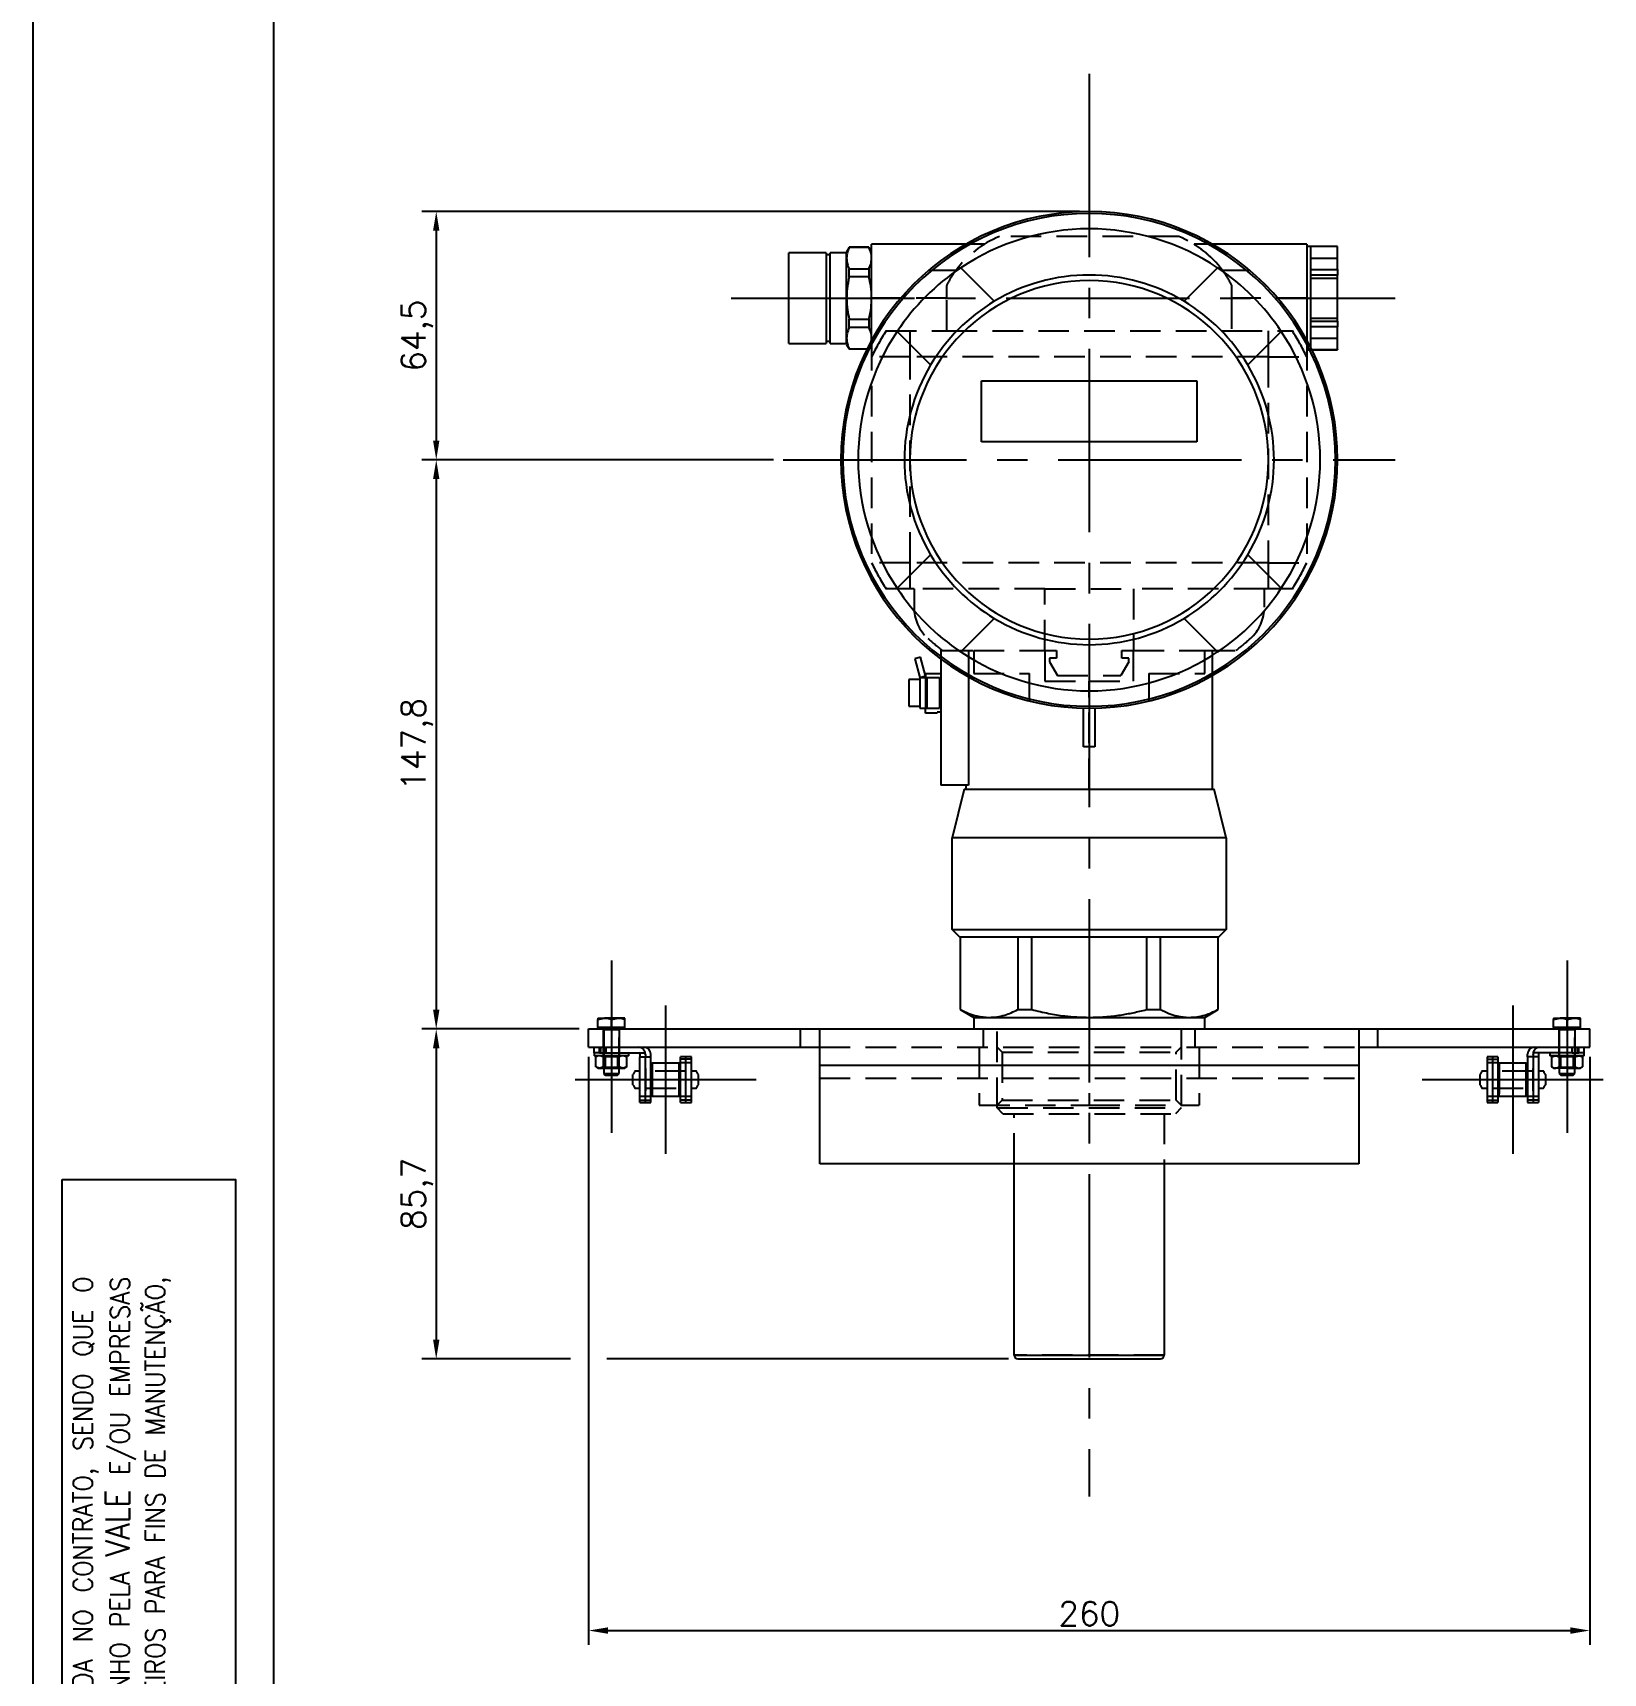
# Model space of a CAD drawing. Header units: metres. Extents: x 0 to 2102, y 0 to 1485.
# Drawn here: x 0 to 407.9, y 305.8 to 731.9 of the extents above; entities that cross this region are included whole.
import ezdxf
from ezdxf.enums import TextEntityAlignment as Align

# ---------------------------------------------------------------- set-up
doc = ezdxf.new("R2010")
doc.units = ezdxf.units.M
doc.header["$LTSCALE"] = 2.5
doc.linetypes.add('CENTER2', pattern=[28.575, 19.05, -3.175, 3.175, -3.175])
doc.linetypes.add('HIDDEN2', pattern=[4.7625, 3.175, -1.5875])
for name, color, linetype in [('FRL6', 6, 'Continuous'), ('FRL7', 7, 'Continuous'), ('FRR120', 5, 'Continuous'), ('FRR140', 5, 'Continuous'), ('FRR175', 1, 'Continuous'), ('FRR80', 3, 'Continuous'), ('SC1', 7, 'CENTER2'), ('SDM', 7, 'Continuous'), ('SL4', 4, 'Continuous'), ('ST1', 7, 'HIDDEN2')]:
    doc.layers.add(name, color=color, linetype=linetype)
doc.styles.add('R120', font='simplex.shx', dxfattribs={"height": 3})
doc.styles.add('R140', font='simplex.shx', dxfattribs={"height": 3.5})
doc.styles.add('R80', font='simplex.shx', dxfattribs={"height": 2})
doc.styles.add('ROMANS', font='ROMANS.SHX')
doc.dimstyles.new('2.5___1-2.5', dxfattribs={"dimscale": 2.5, "dimtxt": 2.5, "dimasz": 2, "dimexe": 1.5, "dimexo": 1, "dimgap": 0.5, "dimtad": 1, "dimzin": 12, "dimtxsty": 'ROMANS', "dimcen": 0, "dimclrd": 256, "dimclre": 256, "dimclrt": 3, "dimazin": 3, "dimtfac": 1, "dimtmove": 0, "dimatfit": 0, "dimfxl": 1, "dimlwd": -1, "dimlwe": -1, "dimarcsym": 0})

# ---------------------------------------------------------------- blocks, each defined once
blk = doc.blocks.new('A1')
blk.add_lwpolyline([(3.06, 173.62), (21.06, 173.62), (21.06, 48.62), (3.06, 48.62)], close=True)
at = {"layer": 'FRL6', "linetype": 'Continuous'}
blk.add_line((25, 584), (25, 10), dxfattribs=at)
at = {"layer": 'FRL7', "linetype": 'Continuous'}
blk.add_line((0, 594), (0, 0), dxfattribs=at)
at = {"layer": 'FRR120', "style": 'R120'}
for tag, p in [('FASE_DO_PROJETO', (659, 46.29)), ('ÁREA_E/OU_SUBÁREA', (659, 40.79)), ('TÍTULO_DO_DESENHO', (659, 35.29)), ('SUBTÍTULO_1_DO_DESENHO', (659, 29.79)), ('SUBTÍTULO_2_DO_DESENHO', (659, 24.29))]:
    blk.add_attdef(tag, p, '', height=3, dxfattribs=at)
at = {"layer": 'FRR140', "style": 'R140', "width": 0.91}
for tag, p in [('NÚMERO_DA_CONTRATADA', (687.72, 12.6)), ('NUMERO_VALE', (752.89, 12.6))]:
    blk.add_attdef(tag, p, '', height=3.5, dxfattribs=at)
for tag, p in [('ESCALA', (671, 14.35)), ('REVISÃO', (823.5, 14.68))]:
    blk.add_attdef(tag, text='', height=3.5, dxfattribs=at).set_placement(p, align=Align.MIDDLE)
at = {"layer": 'FRR175', "style": 'R120'}
for tag, p in [('CLASSIFICAÇÃO', (811.83, 67.73)), ('PROJETO', (716.31, 53.59)), ('N_PROJ_SE', (793.5, 53.59)), ('N_CONTRATO', (796.97, 47.3))]:
    blk.add_attdef(tag, text='', height=3, dxfattribs=at).set_placement(p, align=Align.MIDDLE_CENTER)
at = {"layer": 'FRR80', "insert": (4.21, 50.61), "char_height": 2, "width": 122.3537, "attachment_point": 1, "rotation": 90, "style": 'R80'}
blk.add_mtext('\\pxqj;{\\W0.9;A PROPRIEDADE INTELECTUAL DESTE DESENHO É TRATADA NO CONTRATO, SENDO QUE O FORNECEDOR AUTORIZA, DESDE JÁ, O USO DESTE DESENHO PELA \\H1.25x;\\C4;VALE\\H0.8x;\\C256; E/OU EMPRESAS DO GRUPO, INCLUSIVE O COMPARTILHAMENTO COM TERCEIROS PARA FINS DE MANUTENÇÃO, OPERAÇÃO E AQUISIÇÃO DE PEÇAS DE REPOSIÇÃO.}', dxfattribs=at)
at = {"layer": 'FRR80', "style": 'R80'}
for p in [(492.61, 76.08), (492.61, 70.38), (492.61, 64.68), (492.61, 58.98), (492.61, 53.28), (492.61, 47.58), (492.61, 41.88), (492.61, 36.18)]:
    blk.add_attdef('DESCRIÇÃO_DA_REVISÃO', p, '', height=2, dxfattribs=at)
for tag, p in [('8A_REV', (476, 77.07)), ('EMIS.', (486, 77.07)), ('PROJ.', (585, 77.07)), ('DES.', (597, 77.07)), ('VER.', (609, 77.07)), ('APR.', (621, 77.07)), ('AUT.', (633.01, 77.07)), ('7A_REV', (476, 71.37)), ('EMIS.', (486, 71.37)), ('PROJ.', (585, 71.37)), ('DES.', (597, 71.37)), ('VER.', (609, 71.37)), ('APR.', (621, 71.37)), ('AUT.', (633.01, 71.37)), ('6A_REV', (476, 65.67)), ('EMIS.', (486, 65.67)), ('PROJ.', (585, 65.67)), ('DES.', (597, 65.67)), ('VER.', (609, 65.67)), ('APR.', (621, 65.67)), ('AUT.', (633.01, 65.67)), ('5A_REV', (476, 59.97)), ('EMIS.', (486, 59.97)), ('PROJ.', (585, 59.97)), ('DES.', (597, 59.97)), ('VER.', (609, 59.97)), ('APR.', (621, 59.97)), ('AUT.', (633.01, 59.97)), ('4A_REV', (476, 54.27)), ('EMIS.', (486, 54.27)), ('PROJ.', (585, 54.27)), ('DES.', (597, 54.27)), ('VER.', (609, 54.27)), ('APR.', (621, 54.27)), ('AUT.', (633.01, 54.27)), ('3A_REV', (476, 48.57)), ('EMIS.', (486, 48.57)), ('PROJ.', (585, 48.57)), ('DES.', (597, 48.57)), ('VER.', (609, 48.57)), ('APR.', (621, 48.57)), ('AUT.', (633.01, 48.57)), ('2A_REV', (476, 42.87)), ('EMIS.', (486, 42.87)), ('PROJ.', (585, 42.87)), ('DES.', (597, 42.87)), ('VER.', (609, 42.87)), ('APR.', (621, 42.87)), ('AUT.', (633.01, 42.87)), ('1a_REV', (476, 37.17)), ('EMIS.', (486, 37.17)), ('PROJ.', (585, 37.17)), ('DES.', (597, 37.17)), ('VER.', (609, 37.17)), ('APR.', (621, 37.17)), ('AUT.', (633.01, 37.17))]:
    blk.add_attdef(tag, text='', height=2, dxfattribs=at).set_placement(p, align=Align.MIDDLE)
at = {"layer": 'FRR80', "style": 'R80', "width": 0.85}
for p in [(648, 77.07), (648, 71.37), (648, 65.67), (648, 59.97), (648, 54.27), (648, 48.57), (648, 42.87), (648, 37.17)]:
    blk.add_attdef('DATA', text='', height=2, dxfattribs=at).set_placement(p, align=Align.MIDDLE)
blk = doc.blocks.new('*D94')
at = {"layer": 'Defpoints', "color": 0, "transparency": 16777216}
for p in [(274.37, 685.45), (104.78, 620.95), (194.87, 620.95)]:
    blk.add_point(p, dxfattribs=at)
at = {"layer": 'SDM', "transparency": 16777216}
for p, q in [((271.87, 685.45), (101.03, 685.45)), ((104.78, 680.45), (104.78, 625.95)), ((192.37, 620.95), (101.03, 620.95))]:
    blk.add_line(p, q, dxfattribs=at)
for points in [[(103.95, 680.45), (105.61, 680.45), (104.78, 685.45)], [(103.95, 625.95), (105.61, 625.95), (104.78, 620.95)]]:
    blk.add_solid(points, dxfattribs=at)
at = {"layer": 'SDM', "color": 3, "transparency": 16777216, "insert": (99.81, 653.2), "char_height": 6.25, "attachment_point": 5, "rotation": 90, "style": 'ROMANS'}
blk.add_mtext('64,5', dxfattribs=at)
blk = doc.blocks.new('*D95')
at = {"layer": 'Defpoints', "color": 0, "transparency": 16777216}
for p in [(194.87, 620.95), (104.78, 473.15), (144.37, 473.15)]:
    blk.add_point(p, dxfattribs=at)
at = {"layer": 'SDM', "transparency": 16777216}
for p, q in [((192.37, 620.95), (101.03, 620.95)), ((104.78, 615.95), (104.78, 478.15)), ((141.87, 473.15), (101.03, 473.15))]:
    blk.add_line(p, q, dxfattribs=at)
for points in [[(103.95, 615.95), (105.61, 615.95), (104.78, 620.95)], [(103.95, 478.15), (105.61, 478.15), (104.78, 473.15)]]:
    blk.add_solid(points, dxfattribs=at)
at = {"layer": 'SDM', "color": 3, "transparency": 16777216, "insert": (99.81, 547.05), "char_height": 6.25, "attachment_point": 5, "rotation": 90, "style": 'ROMANS'}
blk.add_mtext('147,8', dxfattribs=at)
blk = doc.blocks.new('*D96')
at = {"layer": 'Defpoints', "color": 0, "transparency": 16777216}
for p in [(144.37, 473.15), (104.78, 387.45), (255.87, 387.45)]:
    blk.add_point(p, dxfattribs=at)
at = {"layer": 'SDM', "transparency": 16777216}
for p, q in [((141.87, 473.15), (101.03, 473.15)), ((104.78, 468.15), (104.78, 392.45)), ((139.68, 387.45), (101.03, 387.45)), ((253.37, 387.45), (149.06, 387.45))]:
    blk.add_line(p, q, dxfattribs=at)
for points in [[(103.95, 468.15), (105.61, 468.15), (104.78, 473.15)], [(103.95, 392.45), (105.61, 392.45), (104.78, 387.45)]]:
    blk.add_solid(points, dxfattribs=at)
at = {"layer": 'SDM', "color": 3, "transparency": 16777216, "insert": (99.81, 430.3), "char_height": 6.25, "attachment_point": 5, "rotation": 90, "style": 'ROMANS'}
blk.add_mtext('85,7', dxfattribs=at)
blk = doc.blocks.new('*D97')
at = {"layer": 'Defpoints', "color": 0, "transparency": 16777216}
for p in [(144.37, 468.38), (404.37, 468.38), (404.37, 316.91)]:
    blk.add_point(p, dxfattribs=at)
at = {"layer": 'SDM', "transparency": 16777216}
for p, q in [((144.37, 465.88), (144.37, 313.16)), ((404.37, 465.88), (404.37, 313.16)), ((149.37, 316.91), (399.37, 316.91))]:
    blk.add_line(p, q, dxfattribs=at)
for points in [[(149.37, 317.74), (149.37, 316.07), (144.37, 316.91)], [(399.37, 317.74), (399.37, 316.07), (404.37, 316.91)]]:
    blk.add_solid(points, dxfattribs=at)
at = {"layer": 'SDM', "color": 3, "transparency": 16777216, "insert": (274.37, 321.28), "char_height": 6.25, "attachment_point": 5, "style": 'ROMANS'}
blk.add_mtext('260', dxfattribs=at)

msp = doc.modelspace()

# ---------------------------------------------------------------- linework, layer by layer
at = {"layer": 'SC1'}
for p, q in [((274.37, 721.207), (274.37, 351.687)), ((181.37, 662.947), (353.87, 662.947)), ((194.87, 620.947), (353.87, 620.947)), ((150.27, 490.947), (150.27, 446.147)), ((398.47, 490.947), (398.47, 446.147)), ((164.37, 479.239), (164.37, 440.729)), ((384.37, 479.239), (384.37, 440.729)), ((140.87, 459.984), (187.87, 459.984)), ((360.87, 459.984), (407.87, 459.984))]:
    msp.add_line(p, q, dxfattribs=at)
at = {"layer": 'SL4'}
for p, q in [((196.37, 651.147), (196.37, 674.747)), ((206.045, 674.747), (196.37, 674.747)), ((206.045, 674.747), (206.045, 651.147)), ((207.12, 674.157), (206.045, 674.157)), ((207.12, 651.147), (207.12, 674.747)), ((211.37, 674.747), (207.12, 674.747)), ((212.063, 676.147), (211.37, 674.947)), ((211.37, 673.339), (211.37, 674.947)), ((211.37, 662.947), (211.37, 673.339)), ((212.063, 676.089), (212.063, 676.147)), ((217.177, 676.147), (212.063, 676.147)), ((217.177, 676.089), (212.063, 676.089)), ((217.177, 676.147), (217.177, 676.089)), ((217.87, 674.947), (217.177, 676.147)), ((217.87, 662.947), (217.87, 676.947)), ((242.366, 676.947), (217.87, 676.947)), ((330.87, 676.947), (306.374, 676.947)), ((330.87, 676.947), (330.87, 662.947)), ((338.87, 676.347), (330.87, 676.347)), ((338.87, 676.321), (331.87, 676.321)), ((331.87, 676.321), (331.87, 670.358)), ((338.87, 676.347), (338.87, 676.321)), ((338.87, 670.358), (338.87, 676.321)), ((212.063, 668.446), (212.063, 670.59)), ((212.063, 670.59), (217.177, 670.59)), ((217.177, 670.59), (217.177, 668.446)), ((241.031, 670.832), (249.726, 662.137)), ((299.014, 662.137), (307.709, 670.832)), ((331.87, 670.358), (338.87, 670.358)), ((338.87, 668.91), (331.87, 668.91)), ((331.87, 668.91), (331.87, 656.984)), ((338.87, 670.358), (338.87, 668.91)), ((338.87, 656.984), (338.87, 668.91)), ((217.177, 668.446), (212.063, 668.446)), ((211.37, 652.555), (211.37, 662.947)), ((225.419, 662.947), (217.87, 662.947)), ((217.87, 652.06), (217.87, 662.947)), ((330.87, 662.947), (323.322, 662.947)), ((330.87, 662.947), (330.87, 652.06)), ((212.063, 657.448), (217.177, 657.448)), ((212.063, 655.304), (212.063, 657.448)), ((217.177, 657.448), (217.177, 655.304)), ((331.87, 656.984), (338.87, 656.984)), ((338.87, 656.984), (338.87, 655.536)), ((211.37, 650.947), (211.37, 652.555)), ((217.177, 655.304), (212.063, 655.304)), ((217.791, 651.869), (217.87, 652.555)), ((233.18, 645.591), (224.485, 654.286)), ((324.255, 654.286), (315.561, 645.591)), ((338.87, 655.536), (331.87, 655.536)), ((331.87, 655.536), (331.87, 650.17)), ((338.87, 649.573), (338.87, 655.536)), ((196.37, 651.147), (206.045, 651.147)), ((206.045, 651.737), (207.12, 651.737)), ((207.12, 651.147), (211.37, 651.147)), ((211.37, 650.947), (212.063, 649.747)), ((212.063, 649.805), (216.686, 649.805)), ((212.063, 649.747), (212.063, 649.805)), ((212.063, 649.747), (216.657, 649.747)), ((332.17, 649.573), (338.87, 649.573)), ((332.183, 649.547), (338.87, 649.547)), ((338.87, 649.573), (338.87, 649.547)), ((246.434, 641.433), (302.306, 641.433)), ((246.434, 625.603), (246.434, 641.433)), ((302.306, 641.433), (302.306, 625.603)), ((302.306, 625.603), (246.434, 625.603)), ((224.485, 587.608), (233.18, 596.303)), ((315.561, 596.303), (324.255, 587.608)), ((249.726, 579.756), (241.031, 571.062)), ((307.709, 571.062), (299.014, 579.756)), ((230.525, 569.665), (229.076, 569.277)), ((229.076, 569.277), (230.37, 564.447)), ((231.819, 564.835), (230.525, 569.665)), ((235.87, 569.198), (235.87, 536.447)), ((227.57, 563.947), (227.57, 556.947)), ((230.37, 563.947), (227.57, 563.947)), ((230.37, 564.447), (231.819, 564.835)), ((230.37, 564.447), (230.37, 556.447)), ((230.37, 564.447), (232.17, 564.447)), ((231.87, 565.447), (231.87, 564.447)), ((231.87, 565.447), (235.87, 565.447)), ((232.17, 564.447), (232.17, 556.447)), ((232.17, 564.447), (235.47, 564.447)), ((235.47, 564.447), (235.47, 556.447)), ((243.037, 564.569), (243.037, 536.447)), ((306.37, 535.447), (306.37, 564.945)), ((227.57, 556.947), (230.37, 556.947)), ((230.37, 556.447), (232.17, 556.447)), ((231.87, 555.147), (231.87, 556.447)), ((234.87, 555.147), (231.87, 555.147)), ((232.17, 556.447), (235.47, 556.447)), ((235.87, 555.447), (234.87, 555.447)), ((234.87, 555.147), (234.87, 555.447)), ((272.87, 546.447), (272.87, 556.464)), ((275.87, 556.464), (275.87, 546.447)), ((275.87, 546.447), (272.87, 546.447)), ((274.37, 546.447), (274.37, 535.447)), ((243.037, 536.447), (235.87, 536.447)), ((241.87, 535.447), (238.77, 522.747)), ((241.87, 535.447), (306.87, 535.447)), ((242.37, 536.447), (242.37, 535.447)), ((309.97, 522.747), (306.87, 535.447)), ((309.97, 522.747), (238.77, 522.747)), ((238.77, 498.947), (238.77, 522.747)), ((309.97, 522.747), (309.97, 498.947)), ((238.77, 498.947), (309.97, 498.947)), ((240.77, 496.947), (238.77, 498.947)), ((309.97, 498.947), (307.97, 496.947)), ((307.97, 496.947), (240.77, 496.947)), ((240.87, 496.947), (240.87, 478.168)), ((240.935, 478.168), (240.935, 496.947)), ((255.843, 496.947), (255.843, 478.168)), ((259.462, 478.168), (259.462, 496.947)), ((289.278, 496.947), (289.278, 478.168)), ((292.897, 478.168), (292.897, 496.947)), ((307.805, 496.947), (307.805, 478.168)), ((307.87, 478.168), (307.87, 496.947)), ((240.87, 478.168), (240.935, 478.168)), ((240.87, 478.168), (244.37, 476.147)), ((255.843, 478.168), (259.462, 478.168)), ((289.278, 478.168), (292.897, 478.168)), ((304.37, 476.147), (307.87, 478.168)), ((307.805, 478.168), (307.87, 478.168)), ((144.37, 468.384), (144.37, 473.147)), ((144.37, 473.147), (199.37, 473.147)), ((146.77, 475.634), (148.52, 475.947)), ((146.77, 475.947), (148.52, 475.947)), ((146.77, 473.547), (146.77, 475.634)), ((146.77, 473.547), (146.77, 473.147)), ((148.52, 473.547), (146.77, 473.547)), ((152.02, 475.947), (148.52, 475.947)), ((150.27, 473.547), (148.52, 473.547)), ((150.27, 475.634), (152.02, 475.947)), ((150.27, 473.547), (150.27, 475.634)), ((152.02, 473.547), (150.27, 473.547)), ((153.77, 475.947), (152.02, 475.947)), ((153.77, 473.547), (152.02, 473.547)), ((153.77, 473.547), (153.77, 475.634)), ((153.77, 473.147), (153.77, 473.547)), ((199.37, 468.384), (199.37, 473.147)), ((199.37, 473.147), (204.37, 473.147)), ((204.37, 463.622), (204.37, 473.147)), ((204.37, 473.147), (344.37, 473.147)), ((244.37, 476.147), (248.389, 476.147)), ((244.37, 476.147), (244.37, 473.147)), ((248.389, 476.147), (274.37, 476.147)), ((274.37, 476.147), (300.351, 476.147)), ((300.351, 476.147), (304.37, 476.147)), ((304.37, 473.147), (304.37, 476.147)), ((344.37, 473.147), (344.37, 463.622)), ((344.37, 473.147), (349.37, 473.147)), ((349.37, 468.384), (349.37, 473.147)), ((349.37, 473.147), (404.37, 473.147)), ((394.97, 475.634), (396.72, 475.947)), ((394.97, 475.947), (396.72, 475.947)), ((394.97, 473.547), (394.97, 475.634)), ((394.97, 473.547), (394.97, 473.147)), ((396.72, 473.547), (394.97, 473.547)), ((400.22, 475.947), (396.72, 475.947)), ((398.47, 473.547), (396.72, 473.547)), ((398.47, 475.634), (400.22, 475.947)), ((398.47, 473.547), (398.47, 475.634)), ((400.22, 473.547), (398.47, 473.547)), ((401.97, 475.947), (400.22, 475.947)), ((401.97, 473.547), (400.22, 473.547)), ((401.97, 473.547), (401.97, 475.634)), ((401.97, 473.147), (401.97, 473.547)), ((404.37, 468.384), (404.37, 473.147)), ((144.37, 468.384), (199.37, 468.384)), ((145.77, 466.984), (145.77, 468.384)), ((145.77, 466.984), (145.77, 466.184)), ((147.17, 466.984), (145.77, 466.984)), ((154.77, 466.184), (145.77, 466.184)), ((146.77, 466.184), (146.229, 465.872)), ((146.229, 463.297), (146.229, 465.872)), ((147.17, 466.984), (147.17, 468.384)), ((147.193, 466.984), (148.92, 466.984)), ((148.249, 465.872), (147.239, 466.184)), ((148.249, 463.297), (148.249, 465.872)), ((148.92, 466.984), (148.92, 468.384)), ((148.92, 466.984), (158.658, 466.984)), ((152.291, 463.297), (152.291, 465.872)), ((154.312, 465.872), (153.301, 466.184)), ((154.312, 465.872), (153.77, 466.184)), ((154.312, 463.297), (154.312, 465.872)), ((154.77, 466.184), (154.77, 466.984)), ((157.695, 466.672), (157.695, 465.889)), ((157.695, 454.079), (157.695, 465.889)), ((157.695, 465.889), (159.095, 465.889)), ((159.095, 466.547), (159.095, 465.889)), ((159.095, 454.079), (159.095, 465.889)), ((159.095, 465.889), (160.495, 465.889)), ((160.495, 465.889), (160.495, 466.634)), ((160.495, 454.079), (160.495, 465.889)), ((169.645, 465.889), (168.245, 465.889)), ((168.245, 454.079), (168.245, 465.889)), ((171.045, 465.889), (169.645, 465.889)), ((169.645, 454.079), (169.645, 465.889)), ((171.045, 454.079), (171.045, 465.889)), ((199.37, 468.384), (204.37, 468.384)), ((344.37, 468.384), (349.37, 468.384)), ((349.37, 468.384), (404.37, 468.384)), ((379.095, 465.889), (377.695, 465.889)), ((377.695, 465.889), (377.695, 454.079)), ((380.495, 465.889), (379.095, 465.889)), ((379.095, 465.889), (379.095, 454.079)), ((380.495, 465.889), (380.495, 454.079)), ((388.245, 465.889), (388.245, 466.634)), ((389.645, 465.889), (388.245, 465.889)), ((388.245, 465.889), (388.245, 454.079)), ((389.645, 466.547), (389.645, 465.889)), ((391.045, 465.889), (389.645, 465.889)), ((389.645, 465.889), (389.645, 454.079)), ((399.82, 466.984), (390.083, 466.984)), ((391.045, 466.672), (391.045, 465.889)), ((391.045, 465.889), (391.045, 454.079)), ((393.97, 466.984), (393.97, 466.184)), ((402.97, 466.184), (393.97, 466.184)), ((394.97, 466.184), (394.429, 465.872)), ((394.429, 465.872), (395.439, 466.184)), ((394.429, 465.872), (394.429, 463.297)), ((396.449, 465.872), (396.449, 463.297)), ((399.82, 466.984), (399.82, 468.384)), ((399.82, 466.984), (401.547, 466.984)), ((400.491, 465.872), (401.501, 466.184)), ((400.491, 465.872), (400.491, 463.297)), ((401.57, 466.984), (401.57, 468.384)), ((402.97, 466.984), (401.57, 466.984)), ((402.512, 465.872), (401.97, 466.184)), ((402.512, 465.872), (402.512, 463.297)), ((402.97, 466.984), (402.97, 468.384)), ((402.97, 466.184), (402.97, 466.984)), ((146.229, 463.297), (146.77, 462.984)), ((146.77, 462.984), (147.239, 462.984)), ((148.249, 463.297), (147.239, 462.984)), ((147.239, 462.984), (150.27, 462.984)), ((148.27, 462.984), (148.27, 461.537)), ((148.27, 461.537), (148.66, 461.147)), ((148.27, 461.537), (152.27, 461.537)), ((148.66, 461.147), (151.88, 461.147)), ((150.27, 462.984), (153.301, 462.984)), ((151.88, 461.147), (152.27, 461.537)), ((152.27, 461.537), (152.27, 462.984)), ((154.312, 463.297), (153.301, 462.984)), ((153.301, 462.984), (153.77, 462.984)), ((153.77, 462.984), (154.312, 463.297)), ((155.87, 458.649), (155.87, 461.319)), ((157.695, 462.209), (156.364, 462.209)), ((160.72, 462.939), (160.495, 462.939)), ((160.72, 464.084), (160.72, 455.884)), ((167.865, 464.239), (160.875, 464.239)), ((160.875, 464.239), (160.875, 455.729)), ((167.865, 464.239), (167.865, 455.729)), ((168.02, 464.084), (168.02, 455.884)), ((168.245, 462.939), (168.02, 462.939)), ((172.377, 462.209), (171.045, 462.209)), ((172.87, 458.649), (172.87, 461.319)), ((204.37, 438.147), (204.37, 463.622)), ((344.37, 463.622), (204.37, 463.622)), ((344.37, 463.622), (344.37, 438.147)), ((375.87, 461.319), (375.87, 458.649)), ((377.695, 462.209), (376.364, 462.209)), ((380.72, 462.939), (380.495, 462.939)), ((380.72, 459.984), (380.72, 464.084)), ((387.865, 464.239), (380.875, 464.239)), ((380.875, 459.984), (380.875, 464.239)), ((387.865, 459.984), (387.865, 464.239)), ((388.02, 459.984), (388.02, 464.084)), ((388.245, 462.939), (388.02, 462.939)), ((392.377, 462.209), (391.045, 462.209)), ((392.87, 461.319), (392.87, 458.649)), ((394.429, 463.297), (394.97, 462.984)), ((394.429, 463.297), (395.439, 462.984)), ((394.97, 462.984), (395.439, 462.984)), ((398.47, 462.984), (395.439, 462.984)), ((396.47, 462.984), (396.47, 461.537)), ((396.47, 461.537), (396.86, 461.147)), ((396.47, 461.537), (400.47, 461.537)), ((396.86, 461.147), (400.08, 461.147)), ((398.47, 462.984), (401.501, 462.984)), ((400.08, 461.147), (400.47, 461.537)), ((400.47, 461.537), (400.47, 462.984)), ((400.491, 463.297), (401.501, 462.984)), ((401.501, 462.984), (401.97, 462.984)), ((401.97, 462.984), (402.512, 463.297)), ((156.364, 457.759), (157.695, 457.759)), ((160.495, 457.03), (160.72, 457.03)), ((168.02, 457.03), (168.245, 457.03)), ((171.045, 457.759), (172.377, 457.759)), ((376.364, 457.759), (377.695, 457.759)), ((380.495, 457.03), (380.72, 457.03)), ((380.72, 455.884), (380.72, 459.984)), ((380.875, 455.729), (380.875, 459.984)), ((387.865, 455.729), (387.865, 459.984)), ((388.02, 455.884), (388.02, 459.984)), ((388.02, 457.03), (388.245, 457.03)), ((391.045, 457.759), (392.377, 457.759)), ((157.695, 454.079), (159.095, 454.079)), ((159.095, 454.079), (160.495, 454.079)), ((160.875, 455.729), (167.865, 455.729)), ((168.245, 454.079), (169.645, 454.079)), ((169.645, 454.079), (171.045, 454.079)), ((377.695, 454.079), (379.095, 454.079)), ((379.095, 454.079), (380.495, 454.079)), ((380.875, 455.729), (387.865, 455.729)), ((388.245, 454.079), (389.645, 454.079)), ((389.645, 454.079), (391.045, 454.079)), ((344.37, 438.147), (204.37, 438.147)), ((254.87, 388.447), (254.87, 438.147)), ((293.87, 438.147), (293.87, 388.447)), ((254.87, 388.447), (293.87, 388.447)), ((255.87, 387.447), (292.87, 387.447))]:
    msp.add_line(p, q, dxfattribs=at)
for centre, radius, start, end in [((274.37, 620.947), 64.5, 90, 270), ((274.37, 620.947), 64, 90, 270), ((274.37, 620.947), 64.5, 270, 90), ((274.37, 620.947), 64, 270, 90), ((274.37, 620.947), 60, 90, 123.75528), ((274.37, 620.947), 60, 56.24472, 90), ((274.37, 620.947), 60, 123.75528, 146.24472), ((274.37, 620.947), 48, 90, 120.89203), ((274.37, 620.947), 48, 59.10797, 90), ((274.37, 620.947), 60, 33.75528, 56.24472), ((274.37, 620.947), 46.56, 90, 270), ((274.37, 620.947), 46.56, 270, 90), ((274.37, 620.947), 48, 120.89203, 149.10797), ((274.37, 620.947), 48, 30.89203, 59.10797), ((274.37, 620.947), 60, 146.24472, 213.75528), ((274.37, 620.947), 60, 326.24472, 33.75528), ((274.37, 620.947), 48, 149.10797, 210.89203), ((274.37, 620.947), 48, 329.10797, 30.89203), ((274.37, 620.947), 48, 210.89203, 239.10797), ((274.37, 620.947), 48, 300.89203, 329.10797), ((274.37, 620.947), 60, 213.75528, 236.24472), ((274.37, 620.947), 60, 303.75528, 326.24472), ((274.37, 620.947), 48, 239.10797, 270), ((274.37, 620.947), 48, 270, 300.89203), ((274.37, 620.947), 60, 236.24472, 270), ((274.37, 620.947), 60, 270, 303.75528), ((230.37, 564.447), 1.5, 0, 15), ((157.383, 466.672), 0.313, 0, 90), ((158.658, 466.547), 0.438, 0, 90), ((158.745, 466.634), 1.75, 0, 90), ((389.995, 466.634), 1.75, 90, 180), ((390.083, 466.547), 0.438, 90, 180), ((391.358, 466.672), 0.312, 90, 180), ((160.875, 464.084), 0.155, 90, 180), ((167.865, 464.084), 0.155, 0, 90), ((380.875, 464.084), 0.155, 90, 179.99999), ((387.865, 464.084), 0.155, 0.00001, 90), ((160.875, 455.884), 0.155, 180, 270), ((167.865, 455.884), 0.155, 270, 0), ((380.875, 455.884), 0.155, 180.00001, 270), ((387.865, 455.884), 0.155, 270, 359.99999), ((255.87, 388.447), 1, 180, 270), ((292.87, 388.447), 1, 270, 0)]:
    msp.add_arc(centre, radius, start, end, dxfattribs=at)
for points, knots in [([(212.063, 676.089), (211.843, 675.578), (211.454, 674.67), (211.396, 673.744), (211.37, 673.339)], [0, 0, 0, 0, 0.5635963, 1, 1, 1, 1]), ([(211.37, 673.339), (211.411, 672.825), (211.485, 671.898), (211.885, 670.993), (212.063, 670.59)], [0, 0, 0, 0, 0.5546542, 1, 1, 1, 1]), ([(217.87, 673.339), (217.829, 673.853), (217.755, 674.78), (217.355, 675.686), (217.177, 676.089)], [0, 0, 0, 0, 0.5546542, 1, 1, 1, 1]), ([(217.177, 670.59), (217.397, 671.101), (217.787, 672.008), (217.845, 672.935), (217.87, 673.339)], [0, 0, 0, 0, 0.5635963, 1, 1, 1, 1]), ([(212.063, 668.446), (211.843, 667.424), (211.454, 665.609), (211.396, 663.756), (211.37, 662.947)], [0, 0, 0, 0, 0.5635963, 1, 1, 1, 1]), ([(217.87, 662.947), (217.829, 663.975), (217.755, 665.829), (217.355, 667.64), (217.177, 668.446)], [0, 0, 0, 0, 0.5546542, 1, 1, 1, 1]), ([(211.37, 662.947), (211.411, 661.919), (211.485, 660.065), (211.885, 658.254), (212.063, 657.448)], [0, 0, 0, 0, 0.55465419, 1, 1, 1, 1]), ([(217.177, 657.448), (217.397, 658.47), (217.787, 660.285), (217.845, 662.138), (217.87, 662.947)], [0, 0, 0, 0, 0.5635963, 1, 1, 1, 1]), ([(212.063, 655.304), (211.843, 654.793), (211.454, 653.886), (211.396, 652.959), (211.37, 652.555)], [0, 0, 0, 0, 0.5635963, 1, 1, 1, 1]), ([(211.37, 652.555), (211.411, 652.041), (211.485, 651.114), (211.885, 650.208), (212.063, 649.805)], [0, 0, 0, 0, 0.5546542, 1, 1, 1, 1]), ([(217.87, 652.555), (217.829, 653.069), (217.755, 653.996), (217.355, 654.901), (217.177, 655.304)], [0, 0, 0, 0, 0.5546542, 1, 1, 1, 1]), ([(240.935, 478.168), (241.663, 477.82), (243.074, 477.147), (245.56, 476.349), (247.326, 476.223), (248.389, 476.147)], [0, 0, 0, 0, 0.2977358, 0.5770217, 1, 1, 1, 1]), ([(248.389, 476.147), (249.064, 476.177), (250.424, 476.239), (252.334, 476.701), (254.146, 477.341), (255.267, 477.887), (255.843, 478.168)], [0, 0, 0, 0, 0.2682884, 0.5410575, 0.7642187, 1, 1, 1, 1]), ([(259.462, 478.168), (260.918, 477.82), (263.74, 477.147), (268.712, 476.349), (272.243, 476.223), (274.37, 476.147)], [0, 0, 0, 0, 0.2977358, 0.5770217, 1, 1, 1, 1]), ([(274.37, 476.147), (275.719, 476.177), (278.44, 476.239), (282.26, 476.701), (285.884, 477.341), (288.126, 477.887), (289.278, 478.168)], [0, 0, 0, 0, 0.26828836, 0.54105748, 0.76421873, 1, 1, 1, 1]), ([(292.897, 478.168), (293.625, 477.82), (295.036, 477.147), (297.522, 476.349), (299.287, 476.223), (300.351, 476.147)], [0, 0, 0, 0, 0.2977358, 0.5770217, 1, 1, 1, 1]), ([(300.351, 476.147), (301.026, 476.177), (302.386, 476.239), (304.296, 476.701), (306.108, 477.341), (307.229, 477.887), (307.805, 478.168)], [0, 0, 0, 0, 0.26828836, 0.54105748, 0.76421873, 1, 1, 1, 1]), ([(146.77, 475.947), (146.77, 475.944), (146.77, 475.93), (146.77, 475.764), (146.77, 475.634)], [0, 0, 0, 0, 0.2218685, 1, 1, 1, 1]), ([(148.52, 475.947), (148.562, 475.947), (149.153, 475.942), (149.732, 475.783), (150.27, 475.634)], [0, 0, 0, 0, 0.0701742, 1, 1, 1, 1]), ([(152.02, 475.947), (152.062, 475.947), (152.653, 475.942), (153.232, 475.783), (153.77, 475.634)], [0, 0, 0, 0, 0.07017422, 1, 1, 1, 1]), ([(153.77, 475.634), (153.77, 475.764), (153.77, 475.93), (153.77, 475.944), (153.77, 475.947)], [0, 0, 0, 0, 0.7781315, 1, 1, 1, 1]), ([(394.97, 475.947), (394.97, 475.944), (394.97, 475.93), (394.97, 475.764), (394.97, 475.634)], [0, 0, 0, 0, 0.2218685, 1, 1, 1, 1]), ([(396.72, 475.947), (396.762, 475.947), (397.353, 475.942), (397.932, 475.783), (398.47, 475.634)], [0, 0, 0, 0, 0.0701742, 1, 1, 1, 1]), ([(400.22, 475.947), (400.262, 475.947), (400.853, 475.942), (401.432, 475.783), (401.97, 475.634)], [0, 0, 0, 0, 0.0701742, 1, 1, 1, 1]), ([(401.97, 475.634), (401.97, 475.764), (401.97, 475.93), (401.97, 475.944), (401.97, 475.947)], [0, 0, 0, 0, 0.7781315, 1, 1, 1, 1]), ([(147.239, 466.184), (147.215, 466.184), (146.874, 466.18), (146.54, 466.02), (146.229, 465.872)], [0, 0, 0, 0, 0.0701742, 1, 1, 1, 1]), ([(148.249, 465.872), (148.419, 465.919), (149.078, 466.102), (149.762, 466.149), (150.27, 466.184)], [0, 0, 0, 0, 0.2575513, 1, 1, 1, 1]), ([(150.27, 466.184), (150.454, 466.18), (151.138, 466.163), (151.804, 465.995), (152.291, 465.872)], [0, 0, 0, 0, 0.2686336, 1, 1, 1, 1]), ([(153.301, 466.184), (153.277, 466.184), (152.936, 466.18), (152.602, 466.02), (152.291, 465.872)], [0, 0, 0, 0, 0.0701742, 1, 1, 1, 1]), ([(395.439, 466.184), (395.463, 466.184), (395.804, 466.18), (396.139, 466.02), (396.449, 465.872)], [0, 0, 0, 0, 0.0701742, 1, 1, 1, 1]), ([(398.47, 466.184), (398.286, 466.18), (397.602, 466.163), (396.937, 465.995), (396.449, 465.872)], [0, 0, 0, 0, 0.2686336, 1, 1, 1, 1]), ([(400.491, 465.872), (400.321, 465.919), (399.663, 466.102), (398.978, 466.149), (398.47, 466.184)], [0, 0, 0, 0, 0.2575513, 1, 1, 1, 1]), ([(401.501, 466.184), (401.525, 466.184), (401.866, 466.18), (402.201, 466.02), (402.512, 465.872)], [0, 0, 0, 0, 0.0701742, 1, 1, 1, 1]), ([(147.239, 462.984), (147.215, 462.985), (146.874, 462.989), (146.54, 463.149), (146.229, 463.297)], [0, 0, 0, 0, 0.0701742, 1, 1, 1, 1]), ([(148.249, 463.297), (148.419, 463.25), (149.078, 463.067), (149.762, 463.019), (150.27, 462.984)], [0, 0, 0, 0, 0.2575513, 1, 1, 1, 1]), ([(150.27, 462.984), (150.454, 462.989), (151.138, 463.006), (151.804, 463.174), (152.291, 463.297)], [0, 0, 0, 0, 0.2686336, 1, 1, 1, 1]), ([(153.301, 462.984), (153.277, 462.985), (152.936, 462.989), (152.602, 463.149), (152.291, 463.297)], [0, 0, 0, 0, 0.0701742, 1, 1, 1, 1]), ([(156.364, 462.209), (156.357, 462.198), (156.344, 462.174), (156.24, 461.987), (156.084, 461.705), (155.942, 461.449), (155.87, 461.319)], [0, 0, 0, 0, 0.2417868, 0.4880355, 0.7399149, 1, 1, 1, 1]), ([(172.87, 461.319), (172.798, 461.449), (172.656, 461.705), (172.5, 461.987), (172.396, 462.174), (172.383, 462.198), (172.377, 462.209)], [0, 0, 0, 0, 0.2600851, 0.5119645, 0.7582132, 1, 1, 1, 1]), ([(376.364, 462.209), (376.357, 462.198), (376.344, 462.174), (376.24, 461.987), (376.084, 461.705), (375.942, 461.449), (375.87, 461.319)], [0, 0, 0, 0, 0.2417868, 0.4880355, 0.7399149, 1, 1, 1, 1]), ([(392.87, 461.319), (392.798, 461.449), (392.656, 461.705), (392.5, 461.987), (392.396, 462.174), (392.383, 462.198), (392.377, 462.209)], [0, 0, 0, 0, 0.2600851, 0.5119645, 0.7582132, 1, 1, 1, 1]), ([(395.439, 462.984), (395.463, 462.985), (395.804, 462.989), (396.139, 463.149), (396.449, 463.297)], [0, 0, 0, 0, 0.0701742, 1, 1, 1, 1]), ([(398.47, 462.984), (398.286, 462.989), (397.602, 463.006), (396.937, 463.174), (396.449, 463.297)], [0, 0, 0, 0, 0.2686336, 1, 1, 1, 1]), ([(400.491, 463.297), (400.321, 463.25), (399.663, 463.067), (398.978, 463.019), (398.47, 462.984)], [0, 0, 0, 0, 0.2575513, 1, 1, 1, 1]), ([(401.501, 462.984), (401.525, 462.985), (401.866, 462.989), (402.201, 463.149), (402.512, 463.297)], [0, 0, 0, 0, 0.0701742, 1, 1, 1, 1]), ([(155.87, 458.649), (155.942, 458.519), (156.084, 458.263), (156.24, 457.982), (156.344, 457.795), (156.357, 457.771), (156.364, 457.759)], [0, 0, 0, 0, 0.2600851, 0.5119645, 0.7582132, 1, 1, 1, 1]), ([(172.377, 457.759), (172.383, 457.771), (172.396, 457.795), (172.5, 457.982), (172.656, 458.263), (172.798, 458.519), (172.87, 458.649)], [0, 0, 0, 0, 0.2417868, 0.4880355, 0.7399149, 1, 1, 1, 1]), ([(375.87, 458.649), (375.942, 458.519), (376.084, 458.263), (376.24, 457.982), (376.344, 457.795), (376.357, 457.771), (376.364, 457.759)], [0, 0, 0, 0, 0.2600851, 0.5119645, 0.7582132, 1, 1, 1, 1]), ([(375.87, 458.649), (375.942, 458.519), (376.084, 458.263), (376.24, 457.982), (376.344, 457.795), (376.357, 457.771), (376.364, 457.759)], [0, 0, 0, 0, 0.2600851, 0.5119645, 0.7582132, 1, 1, 1, 1]), ([(392.377, 457.759), (392.383, 457.771), (392.396, 457.795), (392.5, 457.982), (392.656, 458.263), (392.798, 458.519), (392.87, 458.649)], [0, 0, 0, 0, 0.2417868, 0.4880355, 0.7399149, 1, 1, 1, 1])]:
    msp.add_open_spline(points, degree=3, knots=knots, dxfattribs=at)
at = {"layer": 'ST1'}
for p, q in [((297.656, 678.947), (251.084, 678.947)), ((247.12, 676.947), (242.366, 676.947)), ((306.374, 676.947), (301.62, 676.947)), ((331.87, 673.339), (338.87, 673.339)), ((239.778, 670.158), (232.675, 670.158)), ((316.066, 670.158), (308.963, 670.158)), ((331.87, 670.358), (331.87, 668.91)), ((237.37, 662.947), (237.37, 666.15)), ((311.37, 666.15), (311.37, 662.947)), ((331.87, 668.143), (338.87, 668.143)), ((237.37, 662.947), (217.87, 662.947)), ((237.37, 654.447), (237.37, 662.947)), ((330.87, 662.947), (311.37, 662.947)), ((311.37, 662.947), (311.37, 654.447)), ((331.87, 657.751), (338.87, 657.751)), ((331.87, 656.984), (331.87, 655.536)), ((217.87, 652.06), (217.87, 594.226)), ((221.607, 654.447), (237.37, 654.447)), ((227.87, 647.668), (227.87, 654.447)), ((237.37, 654.447), (311.37, 654.447)), ((311.37, 654.447), (327.134, 654.447)), ((320.87, 654.447), (320.87, 647.668)), ((330.87, 652.06), (330.87, 594.226)), ((331.87, 652.555), (338.87, 652.555)), ((216.657, 649.747), (217.177, 649.747)), ((216.686, 649.805), (217.177, 649.805)), ((217.177, 649.747), (217.87, 650.947)), ((217.177, 649.805), (217.177, 649.747)), ((227.87, 647.668), (217.87, 647.668)), ((227.87, 594.226), (227.87, 647.668)), ((320.87, 647.668), (227.87, 647.668)), ((320.87, 647.668), (330.87, 647.668)), ((320.87, 647.668), (320.87, 594.226)), ((330.87, 649.547), (332.183, 649.547)), ((331.87, 650.17), (331.87, 649.573)), ((331.87, 649.573), (332.17, 649.573)), ((227.87, 594.226), (217.87, 594.226)), ((227.87, 587.447), (227.87, 594.226)), ((320.87, 594.226), (227.87, 594.226)), ((320.87, 594.226), (330.87, 594.226)), ((320.87, 594.226), (320.87, 587.447)), ((228.87, 587.447), (221.607, 587.447)), ((228.87, 587.447), (228.87, 582.711)), ((262.87, 587.447), (228.87, 587.447)), ((262.87, 571.447), (262.87, 587.447)), ((262.87, 587.447), (285.87, 587.447)), ((319.87, 587.447), (285.87, 587.447)), ((285.87, 587.447), (285.87, 571.447)), ((327.134, 587.447), (319.87, 587.447)), ((319.87, 582.711), (319.87, 587.447)), ((235.87, 571.713), (235.87, 569.198)), ((236.213, 571.447), (244.37, 571.447)), ((243.037, 571.447), (243.037, 564.569)), ((244.37, 571.447), (262.87, 571.447)), ((244.37, 571.447), (244.37, 565.447)), ((262.87, 571.447), (262.87, 563.447)), ((262.87, 571.447), (265.87, 571.447)), ((265.87, 571.447), (265.87, 569.447)), ((282.87, 571.447), (285.87, 571.447)), ((282.87, 569.447), (282.87, 571.447)), ((285.87, 571.447), (304.37, 571.447)), ((285.87, 563.447), (285.87, 571.447)), ((304.37, 571.447), (312.528, 571.447)), ((304.37, 565.447), (304.37, 571.447)), ((306.37, 564.945), (306.37, 571.447)), ((265.87, 569.447), (264.07, 569.447)), ((264.07, 569.447), (264.07, 568.498)), ((264.07, 568.498), (266.12, 564.947)), ((284.67, 568.498), (282.62, 564.947)), ((284.67, 569.447), (282.87, 569.447)), ((284.67, 568.498), (284.67, 569.447)), ((230.37, 564.447), (231.819, 564.835)), ((231.87, 564.447), (231.87, 556.447)), ((232.17, 564.447), (232.17, 556.447)), ((244.37, 565.447), (258.878, 565.447)), ((258.878, 558.335), (258.878, 565.447)), ((262.87, 563.447), (274.37, 563.447)), ((266.12, 564.947), (282.62, 564.947)), ((274.37, 563.447), (285.87, 563.447)), ((274.37, 535.447), (274.37, 563.447)), ((289.862, 565.447), (289.862, 558.335)), ((289.862, 565.447), (304.37, 565.447)), ((148.12, 473.147), (148.12, 468.384)), ((152.27, 472.947), (148.27, 472.947)), ((148.27, 472.947), (148.27, 462.984)), ((152.27, 462.984), (152.27, 472.947)), ((152.42, 468.384), (152.42, 473.147)), ((199.37, 468.384), (199.37, 473.147)), ((246.87, 473.147), (246.87, 468.384)), ((250.469, 452.626), (250.469, 473.147)), ((298.272, 473.147), (298.272, 452.626)), ((301.87, 468.384), (301.87, 473.147)), ((349.37, 468.384), (349.37, 473.147)), ((396.32, 473.147), (396.32, 468.384)), ((400.47, 472.947), (396.47, 472.947)), ((396.47, 472.947), (396.47, 462.984)), ((400.47, 462.984), (400.47, 472.947)), ((400.62, 468.384), (400.62, 473.147)), ((147.52, 466.984), (147.52, 468.384)), ((148.12, 468.384), (148.12, 466.984)), ((148.12, 466.984), (148.12, 466.184)), ((148.27, 466.184), (148.62, 465.939)), ((150.27, 465.939), (148.62, 465.939)), ((148.62, 465.939), (148.62, 463.255)), ((148.92, 466.984), (148.92, 468.384)), ((151.92, 465.939), (150.27, 465.939)), ((151.92, 465.939), (152.27, 466.184)), ((151.92, 463.255), (151.92, 465.939)), ((152.42, 466.984), (152.42, 468.384)), ((152.42, 466.184), (152.42, 466.984)), ((159.095, 466.547), (159.095, 466.634)), ((169.645, 465.275), (168.245, 465.275)), ((169.645, 465.275), (168.245, 465.275)), ((168.245, 464.402), (169.645, 464.402)), ((171.045, 465.275), (169.645, 465.275)), ((171.045, 465.275), (169.645, 465.275)), ((169.645, 464.402), (171.045, 464.402)), ((204.37, 468.384), (344.37, 468.384)), ((245.795, 468.384), (245.795, 453.384)), ((250.444, 468.384), (251.745, 467.083)), ((251.745, 467.083), (296.995, 467.083)), ((251.745, 467.083), (251.745, 454.686)), ((274.37, 468.384), (274.37, 453.384)), ((296.995, 467.083), (298.297, 468.384)), ((296.995, 454.686), (296.995, 467.083)), ((302.945, 468.384), (302.945, 453.384)), ((377.695, 465.275), (379.095, 465.275)), ((377.695, 465.275), (379.095, 465.275)), ((377.695, 464.402), (379.095, 464.402)), ((379.095, 465.275), (380.495, 465.275)), ((379.095, 465.275), (380.495, 465.275)), ((379.095, 464.402), (380.495, 464.402)), ((389.645, 466.547), (389.645, 466.634)), ((396.32, 468.384), (396.32, 466.984)), ((396.32, 466.984), (396.32, 466.184)), ((396.47, 466.184), (396.47, 466.159)), ((398.47, 466.159), (396.47, 466.159)), ((396.47, 466.159), (396.82, 465.914)), ((400.12, 465.914), (396.82, 465.914)), ((396.82, 465.914), (396.82, 463.23)), ((400.47, 466.159), (398.47, 466.159)), ((399.82, 466.984), (399.82, 468.384)), ((400.12, 465.914), (400.47, 466.159)), ((400.12, 463.23), (400.12, 465.914)), ((400.47, 466.159), (400.47, 466.184)), ((400.62, 466.984), (400.62, 468.384)), ((400.62, 466.184), (400.62, 466.984)), ((401.22, 466.984), (401.22, 468.384)), ((148.62, 463.255), (148.27, 463.01)), ((148.27, 463.01), (150.27, 463.01)), ((148.27, 463.01), (148.27, 462.984)), ((148.62, 463.255), (151.92, 463.255)), ((150.27, 463.01), (152.27, 463.01)), ((152.27, 463.01), (151.92, 463.255)), ((152.27, 462.984), (152.27, 463.01)), ((159.184, 462.877), (159.095, 462.788)), ((159.184, 462.877), (159.095, 462.877)), ((159.184, 462.209), (159.095, 462.298)), ((159.184, 462.209), (159.095, 462.209)), ((159.184, 457.092), (159.184, 462.877)), ((169.556, 462.209), (159.184, 462.209)), ((160.875, 459.984), (160.875, 464.239)), ((160.875, 455.739), (160.875, 464.23)), ((167.865, 459.984), (167.865, 464.239)), ((167.865, 455.739), (167.865, 464.23)), ((169.556, 462.877), (169.556, 459.984)), ((169.645, 462.788), (169.556, 462.877)), ((169.645, 462.877), (169.556, 462.877)), ((169.645, 462.298), (169.556, 462.209)), ((169.645, 462.209), (169.556, 462.209)), ((344.37, 463.622), (204.37, 463.622)), ((204.37, 460.384), (344.37, 460.384)), ((379.184, 462.877), (379.095, 462.877)), ((379.184, 462.877), (379.095, 462.788)), ((379.184, 462.209), (379.095, 462.298)), ((379.184, 462.209), (379.095, 462.209)), ((379.184, 457.092), (379.184, 462.877)), ((389.556, 462.209), (379.184, 462.209)), ((380.875, 464.239), (380.875, 455.729)), ((380.875, 455.739), (380.875, 464.23)), ((387.865, 464.239), (387.865, 455.729)), ((387.865, 455.739), (387.865, 464.23)), ((389.556, 462.877), (389.556, 459.984)), ((389.645, 462.788), (389.556, 462.877)), ((389.645, 462.877), (389.556, 462.877)), ((389.645, 462.298), (389.556, 462.209)), ((389.645, 462.209), (389.556, 462.209)), ((396.82, 463.23), (396.47, 462.984)), ((396.82, 463.23), (398.47, 463.23)), ((398.47, 463.23), (400.12, 463.23)), ((400.47, 462.984), (400.12, 463.23)), ((159.095, 457.759), (159.184, 457.759)), ((159.095, 457.67), (159.184, 457.759)), ((159.095, 457.181), (159.184, 457.092)), ((159.095, 457.092), (159.184, 457.092)), ((159.184, 457.759), (169.556, 457.759)), ((160.875, 455.729), (160.875, 459.984)), ((167.865, 455.729), (167.865, 459.984)), ((169.556, 459.984), (169.556, 457.092)), ((169.556, 457.759), (169.645, 457.759)), ((169.556, 457.759), (169.645, 457.67)), ((169.556, 457.092), (169.645, 457.181)), ((169.556, 457.092), (169.645, 457.092)), ((379.095, 457.759), (379.184, 457.759)), ((379.095, 457.67), (379.184, 457.759)), ((379.095, 457.181), (379.184, 457.092)), ((379.095, 457.092), (379.184, 457.092)), ((379.184, 457.759), (389.556, 457.759)), ((389.556, 459.984), (389.556, 457.092)), ((389.556, 457.759), (389.645, 457.759)), ((389.556, 457.759), (389.645, 457.67)), ((389.556, 457.092), (389.645, 457.181)), ((389.556, 457.092), (389.645, 457.092)), ((159.095, 455.566), (157.695, 455.566)), ((157.695, 454.693), (159.095, 454.693)), ((157.695, 454.693), (159.095, 454.693)), ((160.495, 455.566), (159.095, 455.566)), ((159.095, 454.693), (160.495, 454.693)), ((159.095, 454.693), (160.495, 454.693)), ((169.645, 455.566), (168.245, 455.566)), ((169.645, 454.693), (168.245, 454.693)), ((169.645, 454.693), (168.245, 454.693)), ((171.045, 455.566), (169.645, 455.566)), ((171.045, 454.693), (169.645, 454.693)), ((171.045, 454.693), (169.645, 454.693)), ((245.795, 453.384), (274.37, 453.384)), ((251.745, 454.686), (250.444, 453.384)), ((250.469, 452.626), (298.272, 452.626)), ((251.948, 451.147), (250.469, 452.626)), ((251.745, 454.686), (296.995, 454.686)), ((274.37, 453.384), (302.945, 453.384)), ((298.272, 452.626), (296.793, 451.147)), ((298.297, 453.384), (296.995, 454.686)), ((379.095, 455.566), (377.695, 455.566)), ((377.695, 454.693), (379.095, 454.693)), ((377.695, 454.693), (379.095, 454.693)), ((380.495, 455.566), (379.095, 455.566)), ((379.095, 454.693), (380.495, 454.693)), ((379.095, 454.693), (380.495, 454.693)), ((389.645, 455.566), (388.245, 455.566)), ((389.645, 454.693), (388.245, 454.693)), ((389.645, 454.693), (388.245, 454.693)), ((391.045, 455.566), (389.645, 455.566)), ((391.045, 454.693), (389.645, 454.693)), ((391.045, 454.693), (389.645, 454.693)), ((251.948, 451.147), (296.793, 451.147)), ((254.87, 438.147), (254.87, 451.147)), ((293.87, 451.147), (293.87, 438.147)), ((293.87, 388.447), (254.87, 388.447))]:
    msp.add_line(p, q, dxfattribs=at)
for centre, radius, start, end in [((260.771, 654.819), 26, 111.87483, 143.84544), ((287.969, 654.819), 26, 36.15456, 68.12517), ((274.37, 620.947), 62.5, 147.58825, 154.68893), ((274.37, 620.947), 62.5, 25.31107, 32.41175), ((274.37, 620.947), 62.5, 205.31107, 212.41175), ((274.37, 620.947), 62.5, 327.58825, 334.68893), ((239.87, 582.711), 11, 180, 227.94043), ((308.87, 582.711), 11, 312.05957, 0), ((274.37, 620.947), 62.5, 227.94043, 232.37281), ((274.37, 620.947), 62.5, 307.62719, 312.05957), ((148.07, 472.947), 0.2, 0, 90), ((152.47, 472.947), 0.2, 90, 180), ((396.27, 472.947), 0.2, 0, 90), ((400.67, 472.947), 0.2, 90, 180), ((157.345, 466.634), 1.75, 0, 90), ((391.395, 466.634), 1.75, 90, 180)]:
    msp.add_arc(centre, radius, start, end, dxfattribs=at)
for points, knots in [([(246.284, 676.4), (246.469, 676.525), (246.984, 676.872), (247.067, 676.918), (247.12, 676.947)], [0, 0, 0, 0, 0.3598864, 1, 1, 1, 1]), ([(301.62, 676.947), (301.688, 676.906), (301.793, 676.842), (302.366, 676.473), (303.105, 675.966), (304.051, 675.284), (304.839, 674.586), (305.128, 674.33)], [0, 0, 0, 0, 0.2595503, 0.3990611, 0.548443, 0.8337528, 1, 1, 1, 1]), ([(237.37, 666.15), (237.773, 666.931), (238.543, 668.421), (239.456, 669.689), (239.891, 670.292)], [0, 0, 0, 0, 0.523678, 1, 1, 1, 1]), ([(308.878, 670.251), (309.303, 669.661), (310.206, 668.406), (310.967, 666.931), (311.37, 666.15)], [0, 0, 0, 0, 0.470773, 1, 1, 1, 1]), ([(217.177, 649.805), (217.408, 650.316), (217.717, 650.998), (217.776, 651.694), (217.791, 651.869)], [0, 0, 0, 0, 0.7487759, 1, 1, 1, 1])]:
    msp.add_open_spline(points, degree=3, knots=knots, dxfattribs=at)

# ---------------------------------------------------------------- block references
at = {"xscale": 2.499999999999972, "yscale": 2.499999999999972, "zscale": 2.499999999999972}
msp.add_blockref('A1', (0, 0), dxfattribs=at)

# ---------------------------------------------------------------- dimensions: what is measured, and where the dimension line sits
at = {"layer": 'SDM'}
dim = msp.add_linear_dim(base=(104.781, 620.947), p1=(274.37, 685.447), p2=(194.87, 620.947), angle=90, dimstyle='2.5___1-2.5', dxfattribs=at)
dim.commit()
dim.dimension.update_dxf_attribs({"geometry": '*D94', "text_midpoint": (99.811, 653.197)})
for base, p1, p2, picture, middle in [((104.781, 473.147), (194.87, 620.947), (144.37, 473.147), '*D95', (99.811, 547.047)), ((104.781, 387.447), (144.37, 473.147), (255.87, 387.447), '*D96', (99.811, 430.297))]:
    dim = msp.add_linear_dim(base=base, p1=p1, p2=p2, angle=90, dimstyle='2.5___1-2.5', override={"dimtmove": 1}, dxfattribs=at)
    dim.commit()
    dim.dimension.update_dxf_attribs({"geometry": picture, "text_midpoint": middle})
dim = msp.add_linear_dim(base=(404.37, 316.905), p1=(144.37, 468.384), p2=(404.37, 468.384), dimstyle='2.5___1-2.5', dxfattribs=at)
dim.commit()
dim.dimension.update_dxf_attribs({"geometry": '*D97', "text_midpoint": (274.37, 321.28)})

doc.saveas('drawing.dxf')
